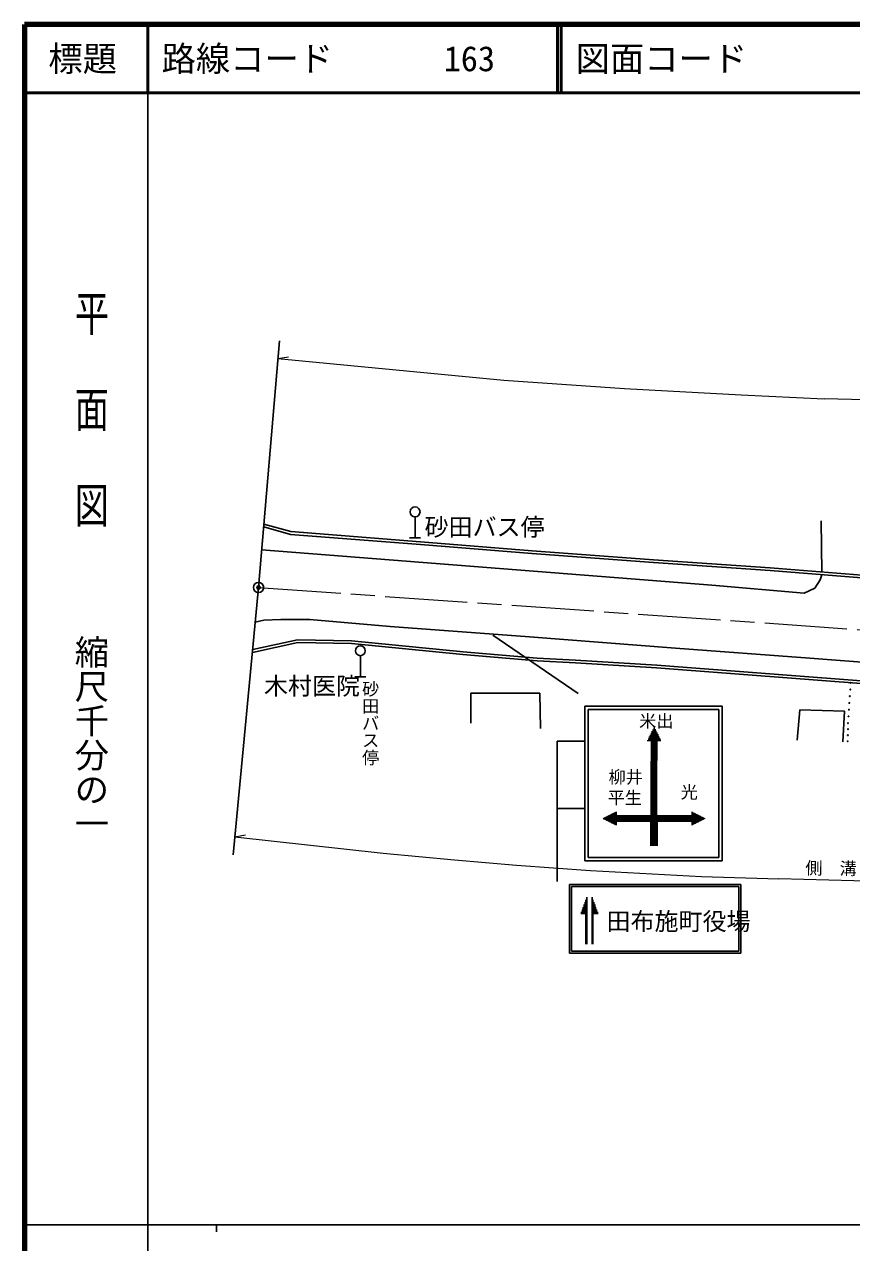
# Model space of a CAD drawing. Units: millimetres, scale not verified. Extents: x 40000 to 680000, y 20000 to 380000.
# Drawn here: x 40000 to 160617, y 202409 to 380000 of the extents above; entities that cross this region are included whole.
import ezdxf
from ezdxf.enums import TextEntityAlignment as Align

# ---------------------------------------------------------------- set-up
doc = ezdxf.new("R2010")
doc.units = ezdxf.units.MM
doc.header["$LTSCALE"] = 1000
doc.header["$PDMODE"] = 32
doc.header["$PDSIZE"] = 500
doc.linetypes.add('CHAIN', pattern=[18.5, 12, -1.5, 3.5, -1.5])
for name, color, linetype, lineweight in [('M-BGD', 7, 'Continuous', 25), ('M-BMK', 2, 'CHAIN', 13), ('M-BMK-OTRS', 5, 'Continuous', 25), ('M-BMK-SRVR', 3, 'Continuous', 25), ('M-STR-HTXT', 7, 'Continuous', 13), ('M-STR-STRC', 7, 'Continuous', 25), ('M-TTL', 2, 'Continuous', 140), ('M-TTL-BAND', 7, 'Continuous', 25), ('M-TTL-LINE', 7, 'Continuous', 50)]:
    doc.layers.add(name, color=color, linetype=linetype, lineweight=lineweight)
doc.layers.add('M-OTRS', color=6, linetype='Continuous')
doc.layers.add('M-TTL-TXT', color=7, linetype='Continuous')
doc.styles.add('@ＭＳ ゴシック', font='')
doc.styles.add('ＭＳ ゴシック', font='')
doc.styles.get('@ＭＳ ゴシック').set_extended_font_data('@MS Gothic')
doc.styles.get('ＭＳ ゴシック').set_extended_font_data('MS Gothic')

msp = doc.modelspace()

# ---------------------------------------------------------------- linework, layer by layer
at = {"layer": 'M-BGD'}
for p, q in [((96967, 308216), (96967, 305156)), ((156177, 307607), (156289, 300169)), ((74891, 306735), (78802, 305660)), ((74925, 307141), (78871, 306056)), ((78802, 305660), (97747, 304187)), ((78871, 306056), (97779, 304586)), ((96157, 305156), (97777, 305156)), ((97747, 304187), (113988, 302844)), ((97779, 304586), (114018, 303243)), ((113988, 302844), (131724, 301562)), ((114018, 303243), (131752, 301961)), ((131752, 301961), (148754, 300764)), ((131724, 301562), (148724, 300365)), ((148724, 300365), (164497, 299120)), ((148754, 300764), (164528, 299519)), ((73247, 288435), (79860, 289898)), ((73287, 288854), (79820, 290299)), ((79820, 290299), (87706, 290144)), ((79860, 289898), (87682, 289745)), ((87682, 289745), (103941, 288134)), ((87706, 290144), (103977, 288532)), ((88992, 287970), (88992, 284910)), ((103941, 288134), (114754, 287214)), ((103977, 288532), (114782, 287613)), ((114754, 287214), (120352, 286907)), ((114782, 287613), (120375, 287306)), ((120352, 286907), (132164, 286193)), ((120375, 287306), (132192, 286592)), ((132164, 286193), (164524, 283710)), ((132192, 286592), (164553, 284109)), ((88182, 284910), (89802, 284910)), ((105072, 278149), (105072, 282505)), ((105072, 282505), (115134, 282505)), ((115134, 282505), (115256, 277351)), ((152669, 275641), (153052, 280089)), ((153052, 280089), (159571, 279859)), ((159571, 279859), (159341, 275411))]:
    msp.add_line(p, q, dxfattribs=at)
for centre, radius in [((96967, 308936), 720), ((88992, 288690), 720), ((160418, 283040), 50), ((160483, 284021), 50), ((160289, 281079), 50), ((160354, 282059), 50), ((160161, 279117), 50), ((160225, 280098), 50), ((160076, 277257), 50), ((160096, 278137), 50), ((160035, 275498), 50), ((160055, 276378), 50)]:
    msp.add_circle(centre, radius, dxfattribs=at)
at = {"layer": 'M-BMK'}
msp.add_line((74148, 297912), (174133, 290903), dxfattribs=at)
at = {"layer": 'M-BMK-OTRS'}
for p, q in [((77175, 333858), (74148, 297912)), ((74148, 297912), (70441, 258916))]:
    msp.add_line(p, q, dxfattribs=at)
at = {"layer": 'M-BMK-SRVR'}
for radius in [750, 30]:
    msp.add_circle((74148, 297912), radius, dxfattribs=at)
at = {"layer": 'M-OTRS'}
msp.add_point((74148, 297912), dxfattribs=at)
at = {"layer": 'M-STR-HTXT'}
for p, q in [((76958, 331279), (78491, 331554)), ((76958, 331279), (109931, 328128)), ((109931, 328128), (127485, 326936)), ((127485, 326936), (144501, 325978)), ((144501, 325978), (156631, 325423)), ((239521, 323525), (156631, 325423)), ((70694, 261581), (72232, 261833)), ((70694, 261581), (92294, 259191)), ((92294, 259191), (102724, 258194)), ((102724, 258194), (111773, 257427)), ((111773, 257427), (122540, 256632)), ((122540, 256632), (138721, 255788)), ((138721, 255788), (150014, 255423)), ((235316, 253346), (150014, 255423))]:
    msp.add_line(p, q, dxfattribs=at)
at = {"layer": 'M-STR-STRC'}
for p, q in [((74609, 303391), (140234, 298252)), ((155251, 297796), (156018, 299023)), ((156018, 299023), (156264, 299770)), ((140234, 298252), (153717, 297105)), ((153717, 297105), (155251, 297796)), ((74938, 293166), (73666, 292841)), ((77392, 293242), (74938, 293166)), ((81610, 293242), (77392, 293242)), ((93327, 292242), (81610, 293242)), ((113637, 290702), (93327, 292242)), ((108301, 290940), (120738, 282478)), ((134941, 289089), (113637, 290702)), ((154539, 287626), (134941, 289089)), ((173714, 286086), (154539, 287626)), ((121704, 258055), (121704, 280630)), ((121704, 280630), (141741, 280630)), ((141741, 280630), (141741, 258055)), ((122204, 258555), (122204, 280130)), ((122204, 280130), (141241, 280130)), ((141241, 280130), (141241, 258555)), ((131689, 277233), (131609, 260235)), ((131820, 277495), (131739, 260235)), ((131949, 277280), (131869, 260235)), ((117704, 275530), (117704, 255065)), ((117704, 275530), (121704, 275530)), ((130902, 275658), (130901, 275517)), ((131033, 275920), (131031, 275517)), ((131164, 276183), (131161, 275517)), ((131295, 276445), (131291, 275517)), ((131427, 276708), (131349, 260235)), ((131558, 276970), (131479, 260235)), ((132078, 277022), (131999, 260235)), ((132207, 276765), (132129, 260235)), ((132336, 276507), (132331, 275517)), ((132465, 276250), (132461, 275517)), ((132593, 275992), (132591, 275517)), ((132722, 275734), (132721, 275517)), ((117704, 265694), (121704, 265694)), ((125130, 264635), (125126, 263838)), ((125260, 264700), (125256, 263773)), ((125390, 264765), (125385, 263708)), ((125521, 264830), (125515, 263643)), ((125651, 264895), (125645, 263579)), ((125781, 264960), (125774, 263514)), ((125911, 265026), (125904, 263449)), ((126042, 265091), (126034, 263384)), ((126172, 265156), (126163, 263319)), ((126302, 265221), (126293, 263254)), ((126430, 264735), (126425, 263735)), ((126560, 264735), (126555, 263735)), ((126690, 264735), (126685, 263735)), ((126820, 264735), (126815, 263735)), ((126950, 264735), (126945, 263735)), ((127080, 264735), (127075, 263735)), ((127210, 264735), (127205, 263735)), ((127340, 264735), (127335, 263735)), ((127470, 264735), (127465, 263735)), ((127600, 264735), (127595, 263735)), ((127730, 264735), (127725, 263735)), ((127860, 264735), (127855, 263735)), ((127990, 264735), (127985, 263735)), ((128120, 264735), (128115, 263735)), ((128250, 264735), (128245, 263735)), ((128380, 264735), (128375, 263735)), ((128510, 264735), (128505, 263735)), ((128640, 264735), (128635, 263735)), ((128770, 264735), (128765, 263735)), ((128900, 264735), (128895, 263735)), ((129030, 264735), (129025, 263735)), ((129160, 264735), (129155, 263735)), ((129290, 264735), (129285, 263735)), ((129420, 264735), (129415, 263735)), ((129550, 264735), (129545, 263735)), ((129680, 264735), (129675, 263735)), ((129810, 264735), (129805, 263735)), ((129940, 264735), (129935, 263735)), ((130070, 264735), (130065, 263735)), ((130200, 264735), (130195, 263735)), ((130330, 264735), (130325, 263735)), ((130460, 264735), (130455, 263735)), ((130590, 264735), (130585, 263735)), ((130720, 264735), (130715, 263735)), ((130850, 264735), (130845, 263735)), ((130980, 264735), (130975, 263735)), ((131110, 264735), (131105, 263735)), ((131240, 264735), (131235, 263735)), ((132280, 264735), (132259, 260235)), ((132410, 264735), (132405, 263735)), ((132540, 264735), (132535, 263735)), ((132670, 264735), (132665, 263735)), ((132800, 264735), (132795, 263735)), ((132930, 264735), (132925, 263735)), ((133060, 264735), (133055, 263735)), ((133190, 264735), (133185, 263735)), ((133320, 264735), (133315, 263735)), ((133450, 264735), (133445, 263735)), ((133580, 264735), (133575, 263735)), ((133710, 264735), (133705, 263735)), ((133840, 264735), (133835, 263735)), ((133970, 264735), (133965, 263735)), ((134100, 264735), (134095, 263735)), ((134230, 264735), (134226, 263735)), ((134360, 264735), (134356, 263735)), ((134490, 264735), (134486, 263735)), ((134620, 264735), (134616, 263735)), ((134750, 264735), (134746, 263735)), ((134880, 264735), (134876, 263735)), ((135010, 264735), (135006, 263735)), ((135140, 264735), (135136, 263735)), ((135270, 264735), (135266, 263735)), ((135400, 264735), (135396, 263735)), ((135530, 264735), (135526, 263735)), ((135660, 264735), (135656, 263735)), ((135790, 264735), (135786, 263735)), ((135920, 264735), (135916, 263735)), ((136050, 264735), (136046, 263735)), ((136180, 264735), (136176, 263735)), ((136310, 264735), (136306, 263735)), ((136440, 264735), (136436, 263735)), ((136570, 264735), (136566, 263735)), ((136700, 264735), (136696, 263735)), ((136830, 264735), (136826, 263735)), ((136960, 264735), (136956, 263735)), ((137090, 264735), (137086, 263735)), ((137220, 264735), (137216, 263735)), ((137352, 265199), (137343, 263267)), ((137482, 265134), (137474, 263332)), ((137612, 265070), (137604, 263397)), ((137742, 265005), (137734, 263462)), ((137871, 264940), (137865, 263528)), ((138001, 264875), (137995, 263593)), ((138131, 264810), (138125, 263658)), ((138260, 264745), (138255, 263723)), ((138390, 264680), (138386, 263788)), ((138520, 264616), (138516, 263853)), ((124348, 264244), (124348, 264227)), ((124478, 264309), (124477, 264162)), ((124608, 264374), (124607, 264097)), ((124739, 264439), (124737, 264032)), ((124869, 264504), (124866, 263968)), ((124999, 264569), (124996, 263903)), ((138649, 264551), (138646, 263918)), ((138779, 264486), (138777, 263984)), ((138909, 264421), (138907, 264049)), ((139038, 264356), (139037, 264114)), ((139168, 264291), (139168, 264179)), ((141741, 258055), (121704, 258055)), ((141241, 258555), (122204, 258555)), ((119477, 244602), (119477, 254602)), ((119477, 254602), (144477, 254602)), ((119777, 244902), (119777, 254302)), ((119777, 254302), (144177, 254302)), ((144177, 254302), (144177, 244902)), ((144477, 254602), (144477, 244602)), ((121881, 252403), (121881, 245907)), ((122011, 252760), (122011, 245907)), ((122771, 245907), (122771, 252760)), ((122901, 245907), (122901, 252403)), ((121231, 250617), (121231, 250298)), ((121361, 250974), (121361, 250298)), ((121491, 251332), (121491, 250298)), ((121621, 251689), (121621, 250298)), ((121751, 252046), (121751, 250298)), ((123031, 250298), (123031, 252046)), ((123161, 250298), (123161, 251689)), ((123291, 250298), (123291, 251332)), ((123421, 250298), (123421, 250974)), ((123551, 250298), (123551, 250617)), ((144477, 244602), (119477, 244602)), ((144177, 244902), (119777, 244902))]:
    msp.add_line(p, q, dxfattribs=at)
at = {"layer": 'M-TTL'}
for p, q in [((40000, 380000), (40000, 20000)), ((680000, 380000), (40000, 380000))]:
    msp.add_line(p, q, dxfattribs=at)
at = {"layer": 'M-TTL-BAND'}
for p, q in [((58000, 370000), (58000, 20000)), ((40000, 205000), (579000, 205000)), ((68000, 205000), (68000, 204000))]:
    msp.add_line(p, q, dxfattribs=at)
at = {"layer": 'M-TTL-LINE'}
for p, q in [((58000, 380000), (58000, 370000)), ((117750, 380000), (117750, 370000)), ((118250, 380000), (118250, 370000)), ((40000, 370000), (680000, 370000))]:
    msp.add_line(p, q, dxfattribs=at)

# ---------------------------------------------------------------- texts
at = {"layer": 'M-BGD', "style": 'ＭＳ ゴシック'}
for s, p in [('砂田バス停', (98349, 304676)), ('木村医院', (74935, 281503))]:
    msp.add_text(s, height=2566, dxfattribs=at).set_placement(p, align=Align.BOTTOM_LEFT)
at = {"layer": 'M-BGD', "style": '@ＭＳ ゴシック'}
msp.add_text('砂田バス停', height=1833, rotation=270, dxfattribs=at).set_placement((88991, 284393), align=Align.BOTTOM_LEFT)
at = {"layer": 'M-STR-HTXT', "style": 'ＭＳ ゴシック'}
msp.add_text('側\u3000溝 L=163.0', height=1833, rotation=359.3, dxfattribs=at).set_placement((153850, 255558), align=Align.BOTTOM_LEFT)
at = {"layer": 'M-STR-STRC', "style": 'ＭＳ ゴシック'}
for s, height, p in [('米出', 1833, (129641, 276977)), ('柳井', 1833, (125177, 268807)), ('平生', 1833, (125043, 265797)), ('光', 1833, (135689, 266612)), ('田布施町役場', 2566, (124879, 247193))]:
    msp.add_text(s, height=height, dxfattribs=at).set_placement(p, align=Align.BOTTOM_LEFT)
at = {"layer": 'M-TTL-BAND', "style": '@ＭＳ ゴシック', "width": 1.4}
msp.add_text('平  面  図', height=3666, rotation=270, dxfattribs=at).set_placement((49777, 306475), align=Align.MIDDLE_RIGHT)
at = {"layer": 'M-TTL-BAND', "style": '@ＭＳ ゴシック'}
msp.add_text('縮尺千分の一', height=3666, rotation=270, dxfattribs=at).set_placement((49777, 261030), align=Align.MIDDLE_RIGHT)
at = {"layer": 'M-TTL-TXT', "style": 'ＭＳ ゴシック'}
msp.add_text('標題', height=3666, dxfattribs=at).set_placement((48500, 375000), align=Align.MIDDLE_CENTER)
for s, p in [('路線コード', (60000, 375000)), ('163', (101142, 375000)), ('163', (101142, 375000)), ('図面コード', (120380, 375000))]:
    msp.add_text(s, height=3666, dxfattribs=at).set_placement(p, align=Align.MIDDLE_LEFT)

doc.saveas('drawing.dxf')
